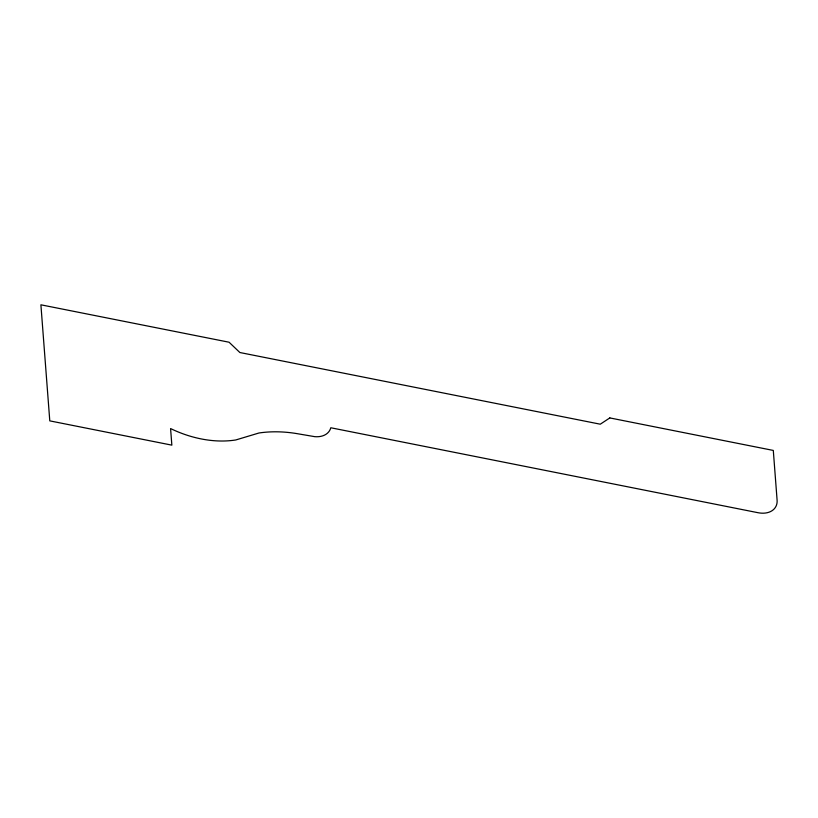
<?xml version="1.0" encoding="UTF-8"?>
<svg xmlns="http://www.w3.org/2000/svg" width="818" height="818" viewBox="0 0 818 818"><rect width="100%" height="100%" fill="white"/><g stroke="black" fill="none" stroke-linecap="round" stroke-linejoin="round"><path stroke-width="1.23" d="M609.819 417.926L600.279 424.194L239.878 352.527L229.071 342.221L40.9 304.807L49.786 420.871L171.852 445.145L170.584 428.56A94.612 66.319 29.5 0 0 235.788 439.961L259.009 432.988A118.252 82.884 29.5 0 1 296.249 433.509L314.807 436.669A21.871 15.337 29.5 0 0 330.799 427.763L758.02 512.712A21.769 15.256 29.5 0 0 777.1 500.176L773.296 450.432L609.819 417.926"/></g></svg>
